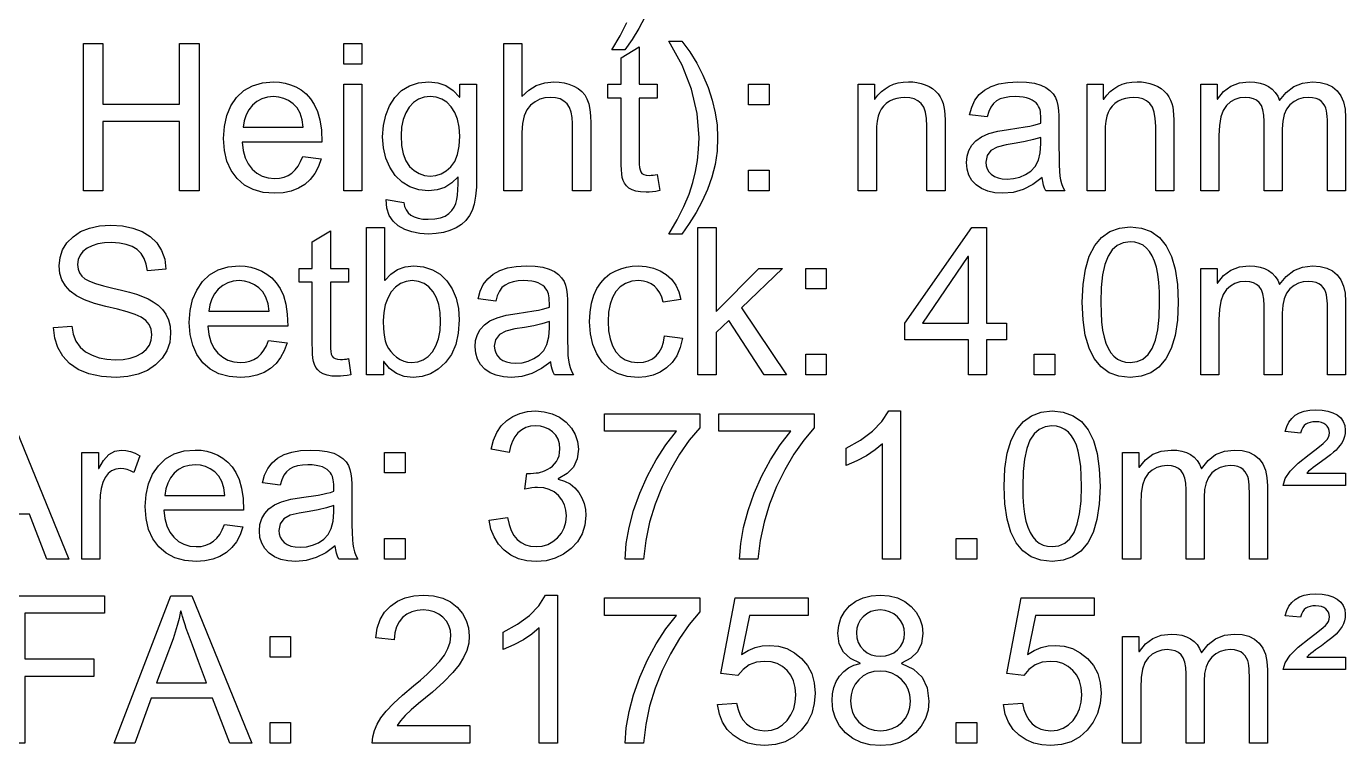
# Model space of a CAD drawing. Header units: metres. Extents: x -43 to 102, y -20 to 47.
# Drawn here: x -17.92 to 0, y -19.53 to -9.77 of the extents above; entities that cross this region are included whole.
import ezdxf

# ---------------------------------------------------------------- set-up
doc = ezdxf.new("R2010")
doc.units = ezdxf.units.M
doc.layers.add('METRICS', color=7, linetype='Continuous')

msp = doc.modelspace()

# ---------------------------------------------------------------- linework, layer by layer
at = {"layer": 'METRICS'}
for points in [[(-9.518, -9.642), (-9.601, -9.796), (-9.692, -9.944), (-9.793, -10.087), (-9.969, -10.087), (-9.857, -9.894), (-9.766, -9.713)], [(-15.576, -12), (-15.842, -12), (-15.842, -11.059), (-16.881, -11.059), (-16.881, -12), (-17.146, -12), (-17.146, -10), (-16.881, -10), (-16.881, -10.821), (-15.842, -10.821), (-15.842, -10), (-15.576, -10), (-15.576, -12)], [(-13.366, -10.278), (-13.611, -10.278), (-13.611, -10), (-13.366, -10), (-13.366, -10.278)], [(-10.254, -12), (-10.501, -12), (-10.501, -11.086), (-10.505, -11.003), (-10.52, -10.931), (-10.544, -10.87), (-10.577, -10.82), (-10.62, -10.781), (-10.672, -10.753), (-10.734, -10.737), (-10.805, -10.731), (-10.878, -10.738), (-10.947, -10.757), (-11.012, -10.79), (-11.073, -10.836), (-11.125, -10.898), (-11.161, -10.981), (-11.184, -11.085), (-11.191, -11.209), (-11.191, -12), (-11.437, -12), (-11.437, -10), (-11.191, -10), (-11.191, -10.718), (-11.098, -10.631), (-10.995, -10.569), (-10.88, -10.532), (-10.754, -10.52), (-10.685, -10.523), (-10.617, -10.534), (-10.551, -10.552), (-10.486, -10.577), (-10.426, -10.61), (-10.377, -10.65), (-10.336, -10.698), (-10.306, -10.753), (-10.283, -10.818), (-10.267, -10.895), (-10.257, -10.983), (-10.254, -11.083), (-10.254, -12)], [(-9.016, -9.966), (-8.909, -10.114), (-8.814, -10.268), (-8.731, -10.43), (-8.66, -10.598), (-8.604, -10.768), (-8.563, -10.939), (-8.539, -11.108), (-8.531, -11.277), (-8.539, -11.463), (-8.565, -11.643), (-8.608, -11.816), (-8.668, -11.982), (-8.742, -12.142), (-8.824, -12.296), (-8.916, -12.444), (-9.016, -12.587), (-9.192, -12.587), (-9.081, -12.394), (-8.99, -12.213), (-8.918, -12.045), (-8.867, -11.889), (-8.831, -11.738), (-8.805, -11.587), (-8.79, -11.434), (-8.784, -11.28), (-8.81, -10.95), (-8.886, -10.621), (-9.014, -10.293), (-9.192, -9.966), (-9.016, -9.966)], [(-9.318, -11.997), (-9.37, -12.007), (-9.418, -12.014), (-9.462, -12.018), (-9.502, -12.019), (-9.577, -12.016), (-9.641, -12.005), (-9.694, -11.987), (-9.737, -11.962), (-9.77, -11.932), (-9.796, -11.898), (-9.815, -11.86), (-9.827, -11.819), (-9.834, -11.771), (-9.839, -11.714), (-9.842, -11.649), (-9.843, -11.576), (-9.843, -10.742), (-10.022, -10.742), (-10.022, -10.553), (-9.843, -10.553), (-9.843, -10.192), (-9.598, -10.044), (-9.598, -10.553), (-9.352, -10.553), (-9.352, -10.742), (-9.598, -10.742), (-9.598, -11.589), (-9.596, -11.64), (-9.592, -11.683), (-9.585, -11.717), (-9.575, -11.744), (-9.559, -11.764), (-9.535, -11.778), (-9.503, -11.787), (-9.461, -11.79), (-9.434, -11.789), (-9.407, -11.787), (-9.38, -11.784), (-9.352, -11.779), (-9.318, -11.997)], [(-13.907, -11.338), (-14.992, -11.338), (-14.978, -11.451), (-14.95, -11.55), (-14.909, -11.635), (-14.855, -11.705), (-14.79, -11.761), (-14.717, -11.8), (-14.637, -11.824), (-14.55, -11.832), (-14.482, -11.828), (-14.421, -11.814), (-14.364, -11.79), (-14.314, -11.758), (-14.269, -11.716), (-14.23, -11.665), (-14.196, -11.604), (-14.168, -11.533), (-13.915, -11.565), (-13.953, -11.671), (-14.002, -11.765), (-14.065, -11.845), (-14.141, -11.913), (-14.227, -11.966), (-14.325, -12.004), (-14.432, -12.027), (-14.55, -12.034), (-14.704, -12.022), (-14.84, -11.984), (-14.959, -11.922), (-15.059, -11.834), (-15.14, -11.725), (-15.197, -11.598), (-15.231, -11.452), (-15.243, -11.288), (-15.232, -11.125), (-15.198, -10.978), (-15.143, -10.847), (-15.065, -10.733), (-14.967, -10.639), (-14.85, -10.573), (-14.716, -10.533), (-14.563, -10.52), (-14.485, -10.524), (-14.408, -10.537), (-14.333, -10.559), (-14.259, -10.589), (-14.188, -10.63), (-14.123, -10.683), (-14.063, -10.749), (-14.01, -10.826), (-13.965, -10.921), (-13.933, -11.038), (-13.914, -11.177), (-13.907, -11.338)], [(-13.366, -12), (-13.611, -12), (-13.611, -10.553), (-13.366, -10.553), (-13.366, -12)], [(-11.805, -11.805), (-11.809, -11.949), (-11.82, -12.074), (-11.839, -12.18), (-11.866, -12.265), (-11.903, -12.337), (-11.952, -12.401), (-12.012, -12.456), (-12.085, -12.502), (-12.167, -12.539), (-12.257, -12.565), (-12.354, -12.581), (-12.46, -12.587), (-12.577, -12.58), (-12.685, -12.559), (-12.782, -12.525), (-12.869, -12.477), (-12.941, -12.414), (-12.992, -12.334), (-13.023, -12.236), (-13.033, -12.12), (-12.794, -12.157), (-12.783, -12.211), (-12.763, -12.257), (-12.735, -12.297), (-12.698, -12.329), (-12.652, -12.354), (-12.598, -12.372), (-12.534, -12.383), (-12.462, -12.386), (-12.373, -12.381), (-12.297, -12.367), (-12.234, -12.342), (-12.183, -12.308), (-12.143, -12.267), (-12.111, -12.222), (-12.089, -12.172), (-12.074, -12.119), (-12.066, -12.057), (-12.06, -11.986), (-12.056, -11.903), (-12.055, -11.81), (-12.14, -11.893), (-12.235, -11.953), (-12.341, -11.988), (-12.457, -12), (-12.591, -11.987), (-12.712, -11.948), (-12.818, -11.883), (-12.911, -11.791), (-12.986, -11.68), (-13.039, -11.555), (-13.071, -11.417), (-13.082, -11.265), (-13.071, -11.112), (-13.04, -10.972), (-12.988, -10.846), (-12.915, -10.733), (-12.824, -10.639), (-12.717, -10.573), (-12.594, -10.533), (-12.454, -10.52), (-12.332, -10.533), (-12.222, -10.571), (-12.123, -10.636), (-12.037, -10.726), (-12.031, -10.726), (-12.031, -10.553), (-11.805, -10.553), (-11.805, -11.805)], [(-7.832, -10.832), (-8.112, -10.832), (-8.112, -10.553), (-7.832, -10.553), (-7.832, -10.832)], [(-5.441, -12), (-5.688, -12), (-5.688, -11.12), (-5.693, -11.018), (-5.708, -10.932), (-5.732, -10.865), (-5.767, -10.814), (-5.811, -10.778), (-5.863, -10.752), (-5.922, -10.736), (-5.989, -10.731), (-6.043, -10.735), (-6.095, -10.745), (-6.146, -10.761), (-6.196, -10.784), (-6.241, -10.814), (-6.279, -10.849), (-6.31, -10.889), (-6.334, -10.935), (-6.352, -10.988), (-6.365, -11.052), (-6.373, -11.125), (-6.375, -11.209), (-6.375, -12), (-6.621, -12), (-6.621, -10.553), (-6.4, -10.553), (-6.4, -10.757), (-6.394, -10.757), (-6.353, -10.702), (-6.307, -10.653), (-6.257, -10.613), (-6.203, -10.579), (-6.143, -10.553), (-6.08, -10.535), (-6.011, -10.523), (-5.939, -10.52), (-5.881, -10.522), (-5.825, -10.53), (-5.768, -10.543), (-5.712, -10.561), (-5.659, -10.584), (-5.612, -10.612), (-5.572, -10.645), (-5.537, -10.683), (-5.508, -10.725), (-5.485, -10.768), (-5.468, -10.812), (-5.457, -10.858), (-5.45, -10.909), (-5.445, -10.967), (-5.442, -11.034), (-5.441, -11.109), (-5.441, -12)], [(-3.814, -12), (-4.072, -12), (-4.089, -11.963), (-4.103, -11.921), (-4.114, -11.874), (-4.123, -11.821), (-4.249, -11.914), (-4.38, -11.981), (-4.515, -12.021), (-4.656, -12.034), (-4.765, -12.027), (-4.861, -12.005), (-4.946, -11.97), (-5.018, -11.92), (-5.076, -11.858), (-5.117, -11.786), (-5.142, -11.706), (-5.15, -11.617), (-5.142, -11.531), (-5.118, -11.452), (-5.078, -11.382), (-5.023, -11.32), (-4.947, -11.266), (-4.848, -11.223), (-4.726, -11.189), (-4.58, -11.165), (-4.351, -11.131), (-4.289, -11.12), (-4.234, -11.108), (-4.184, -11.095), (-4.139, -11.08), (-4.14, -11.029), (-4.141, -10.986), (-4.143, -10.951), (-4.146, -10.924), (-4.151, -10.901), (-4.159, -10.878), (-4.171, -10.854), (-4.186, -10.829), (-4.205, -10.806), (-4.23, -10.785), (-4.259, -10.767), (-4.293, -10.75), (-4.333, -10.737), (-4.38, -10.728), (-4.432, -10.722), (-4.491, -10.72), (-4.566, -10.724), (-4.633, -10.735), (-4.691, -10.753), (-4.741, -10.779), (-4.784, -10.815), (-4.819, -10.863), (-4.847, -10.924), (-4.868, -10.997), (-5.108, -10.966), (-5.08, -10.862), (-5.037, -10.771), (-4.979, -10.694), (-4.905, -10.632), (-4.815, -10.583), (-4.71, -10.548), (-4.59, -10.527), (-4.454, -10.52), (-4.333, -10.525), (-4.228, -10.539), (-4.141, -10.563), (-4.072, -10.597), (-4.016, -10.637), (-3.973, -10.682), (-3.941, -10.731), (-3.922, -10.783), (-3.909, -10.842), (-3.901, -10.908), (-3.895, -10.982), (-3.894, -11.064), (-3.894, -11.394), (-3.893, -11.533), (-3.891, -11.646), (-3.887, -11.735), (-3.882, -11.799), (-3.873, -11.85), (-3.859, -11.901), (-3.84, -11.951), (-3.814, -12)], [(-2.333, -12), (-2.58, -12), (-2.58, -11.12), (-2.585, -11.018), (-2.6, -10.932), (-2.625, -10.865), (-2.66, -10.814), (-2.703, -10.778), (-2.755, -10.752), (-2.814, -10.736), (-2.881, -10.731), (-2.935, -10.735), (-2.988, -10.745), (-3.038, -10.761), (-3.088, -10.784), (-3.133, -10.814), (-3.171, -10.849), (-3.202, -10.889), (-3.226, -10.935), (-3.244, -10.988), (-3.257, -11.052), (-3.265, -11.125), (-3.267, -11.209), (-3.267, -12), (-3.513, -12), (-3.513, -10.553), (-3.292, -10.553), (-3.292, -10.757), (-3.286, -10.757), (-3.245, -10.702), (-3.2, -10.653), (-3.15, -10.613), (-3.095, -10.579), (-3.036, -10.553), (-2.972, -10.535), (-2.904, -10.523), (-2.831, -10.52), (-2.774, -10.522), (-2.717, -10.53), (-2.66, -10.543), (-2.604, -10.561), (-2.551, -10.584), (-2.505, -10.612), (-2.464, -10.645), (-2.429, -10.683), (-2.4, -10.725), (-2.377, -10.768), (-2.36, -10.812), (-2.349, -10.858), (-2.342, -10.909), (-2.337, -10.967), (-2.334, -11.034), (-2.333, -11.109), (-2.333, -12)], [(0, -12), (-0.246, -12), (-0.246, -11.086), (-0.246, -11.037), (-0.249, -10.992), (-0.253, -10.951), (-0.259, -10.913), (-0.269, -10.879), (-0.284, -10.846), (-0.304, -10.815), (-0.329, -10.786), (-0.362, -10.762), (-0.402, -10.745), (-0.45, -10.735), (-0.506, -10.731), (-0.576, -10.738), (-0.641, -10.756), (-0.701, -10.788), (-0.756, -10.832), (-0.802, -10.891), (-0.835, -10.965), (-0.854, -11.054), (-0.861, -11.16), (-0.861, -12), (-1.106, -12), (-1.106, -11.059), (-1.111, -10.972), (-1.123, -10.9), (-1.144, -10.843), (-1.173, -10.801), (-1.209, -10.77), (-1.253, -10.749), (-1.303, -10.736), (-1.36, -10.731), (-1.436, -10.738), (-1.504, -10.759), (-1.566, -10.793), (-1.62, -10.84), (-1.665, -10.907), (-1.696, -10.997), (-1.715, -11.111), (-1.722, -11.248), (-1.722, -12), (-1.967, -12), (-1.967, -10.553), (-1.746, -10.553), (-1.746, -10.754), (-1.741, -10.754), (-1.659, -10.652), (-1.559, -10.578), (-1.442, -10.534), (-1.308, -10.52), (-1.232, -10.524), (-1.163, -10.536), (-1.101, -10.555), (-1.046, -10.583), (-0.998, -10.619), (-0.957, -10.663), (-0.923, -10.714), (-0.896, -10.774), (-0.808, -10.663), (-0.704, -10.583), (-0.585, -10.536), (-0.45, -10.52), (-0.345, -10.527), (-0.253, -10.55), (-0.176, -10.588), (-0.113, -10.641), (-0.063, -10.709), (-0.028, -10.793), (-0.007, -10.892), (0, -11.005), (0, -12)], [(-14.16, -11.136), (-14.174, -11.034), (-14.201, -10.946), (-14.242, -10.874), (-14.297, -10.818), (-14.359, -10.775), (-14.424, -10.745), (-14.493, -10.726), (-14.563, -10.72), (-14.646, -10.728), (-14.721, -10.749), (-14.789, -10.786), (-14.849, -10.836), (-14.899, -10.899), (-14.937, -10.969), (-14.963, -11.049), (-14.978, -11.136), (-14.16, -11.136)], [(-12.434, -11.799), (-12.358, -11.792), (-12.286, -11.768), (-12.218, -11.729), (-12.156, -11.675), (-12.102, -11.602), (-12.064, -11.508), (-12.042, -11.393), (-12.034, -11.256), (-12.041, -11.134), (-12.063, -11.027), (-12.099, -10.936), (-12.15, -10.859), (-12.211, -10.798), (-12.28, -10.755), (-12.355, -10.729), (-12.437, -10.72), (-12.52, -10.729), (-12.595, -10.756), (-12.662, -10.8), (-12.721, -10.862), (-12.769, -10.94), (-12.803, -11.03), (-12.824, -11.134), (-12.831, -11.251), (-12.824, -11.384), (-12.802, -11.498), (-12.766, -11.592), (-12.716, -11.668), (-12.655, -11.725), (-12.587, -11.767), (-12.514, -11.791), (-12.434, -11.799)], [(-4.139, -11.363), (-4.139, -11.274), (-4.241, -11.305), (-4.353, -11.332), (-4.476, -11.355), (-4.61, -11.376), (-4.732, -11.405), (-4.819, -11.453), (-4.871, -11.522), (-4.888, -11.611), (-4.883, -11.659), (-4.869, -11.702), (-4.846, -11.741), (-4.813, -11.776), (-4.771, -11.804), (-4.722, -11.824), (-4.664, -11.836), (-4.598, -11.84), (-4.51, -11.834), (-4.427, -11.813), (-4.35, -11.779), (-4.278, -11.732), (-4.217, -11.668), (-4.174, -11.585), (-4.148, -11.484), (-4.139, -11.363)], [(-7.832, -12), (-8.112, -12), (-8.112, -11.72), (-7.832, -11.72), (-7.832, -12)], [(-16.278, -13.087), (-16.293, -12.997), (-16.321, -12.919), (-16.362, -12.853), (-16.416, -12.799), (-16.483, -12.757), (-16.564, -12.727), (-16.657, -12.709), (-16.764, -12.703), (-16.862, -12.708), (-16.95, -12.722), (-17.028, -12.746), (-17.097, -12.78), (-17.153, -12.822), (-17.193, -12.873), (-17.217, -12.933), (-17.225, -13.002), (-17.219, -13.063), (-17.2, -13.115), (-17.169, -13.159), (-17.126, -13.195), (-17.065, -13.227), (-16.982, -13.258), (-16.876, -13.29), (-16.748, -13.321), (-16.629, -13.349), (-16.522, -13.377), (-16.427, -13.405), (-16.342, -13.433), (-16.267, -13.466), (-16.197, -13.506), (-16.132, -13.555), (-16.074, -13.611), (-16.025, -13.677), (-15.99, -13.753), (-15.969, -13.839), (-15.962, -13.935), (-15.975, -14.059), (-16.013, -14.171), (-16.077, -14.273), (-16.167, -14.364), (-16.278, -14.438), (-16.404, -14.491), (-16.545, -14.523), (-16.703, -14.534), (-16.9, -14.522), (-17.071, -14.487), (-17.216, -14.428), (-17.334, -14.346), (-17.426, -14.245), (-17.494, -14.13), (-17.537, -14.001), (-17.555, -13.857), (-17.304, -13.836), (-17.286, -13.948), (-17.249, -14.043), (-17.193, -14.122), (-17.119, -14.186), (-17.03, -14.234), (-16.933, -14.268), (-16.828, -14.288), (-16.714, -14.295), (-16.608, -14.29), (-16.512, -14.273), (-16.428, -14.244), (-16.354, -14.204), (-16.294, -14.154), (-16.251, -14.096), (-16.225, -14.03), (-16.217, -13.956), (-16.226, -13.879), (-16.253, -13.814), (-16.297, -13.76), (-16.36, -13.717), (-16.444, -13.68), (-16.552, -13.642), (-16.684, -13.606), (-16.841, -13.569), (-16.998, -13.529), (-17.131, -13.481), (-17.241, -13.426), (-17.327, -13.364), (-17.392, -13.292), (-17.439, -13.211), (-17.467, -13.121), (-17.476, -13.02), (-17.464, -12.905), (-17.429, -12.8), (-17.37, -12.706), (-17.288, -12.623), (-17.185, -12.554), (-17.065, -12.505), (-16.929, -12.476), (-16.775, -12.466), (-16.617, -12.476), (-16.475, -12.505), (-16.349, -12.554), (-16.239, -12.622), (-16.15, -12.708), (-16.084, -12.811), (-16.043, -12.93), (-16.025, -13.066), (-16.278, -13.087)], [(-13.512, -14.497), (-13.564, -14.507), (-13.612, -14.514), (-13.656, -14.518), (-13.696, -14.519), (-13.771, -14.516), (-13.835, -14.505), (-13.888, -14.487), (-13.93, -14.462), (-13.964, -14.432), (-13.99, -14.398), (-14.009, -14.36), (-14.02, -14.319), (-14.028, -14.271), (-14.033, -14.214), (-14.036, -14.149), (-14.037, -14.076), (-14.037, -13.242), (-14.216, -13.242), (-14.216, -13.053), (-14.037, -13.053), (-14.037, -12.692), (-13.791, -12.544), (-13.791, -13.053), (-13.546, -13.053), (-13.546, -13.242), (-13.791, -13.242), (-13.791, -14.089), (-13.79, -14.14), (-13.786, -14.183), (-13.779, -14.217), (-13.769, -14.244), (-13.753, -14.264), (-13.729, -14.278), (-13.696, -14.287), (-13.655, -14.29), (-13.628, -14.289), (-13.601, -14.287), (-13.573, -14.284), (-13.546, -14.279), (-13.512, -14.497)], [(-13.048, -13.215), (-12.972, -13.13), (-12.882, -13.069), (-12.777, -13.032), (-12.658, -13.02), (-12.525, -13.032), (-12.406, -13.071), (-12.301, -13.134), (-12.21, -13.223), (-12.137, -13.332), (-12.084, -13.457), (-12.053, -13.598), (-12.042, -13.754), (-12.054, -13.932), (-12.089, -14.087), (-12.148, -14.221), (-12.23, -14.333), (-12.328, -14.421), (-12.433, -14.484), (-12.547, -14.522), (-12.668, -14.534), (-12.789, -14.521), (-12.895, -14.48), (-12.987, -14.413), (-13.065, -14.319), (-13.071, -14.319), (-13.071, -14.5), (-13.3, -14.5), (-13.3, -12.5), (-13.055, -12.5), (-13.055, -13.215), (-13.048, -13.215)], [(-7.596, -14.5), (-7.898, -14.5), (-8.379, -13.759), (-8.553, -13.924), (-8.553, -14.5), (-8.798, -14.5), (-8.798, -12.5), (-8.553, -12.5), (-8.553, -13.639), (-7.971, -13.053), (-7.652, -13.053), (-8.206, -13.589), (-7.596, -14.5)], [(-4.608, -14.023), (-4.879, -14.023), (-4.879, -14.5), (-5.124, -14.5), (-5.124, -14.023), (-5.99, -14.023), (-5.99, -13.796), (-5.08, -12.5), (-4.879, -12.5), (-4.879, -13.796), (-4.608, -13.796), (-4.608, -14.023)], [(-2.926, -12.49), (-2.773, -12.506), (-2.641, -12.554), (-2.529, -12.634), (-2.437, -12.746), (-2.366, -12.89), (-2.315, -13.066), (-2.284, -13.274), (-2.274, -13.514), (-2.285, -13.756), (-2.316, -13.964), (-2.369, -14.14), (-2.443, -14.282), (-2.536, -14.393), (-2.648, -14.471), (-2.778, -14.518), (-2.926, -14.534), (-3.079, -14.518), (-3.211, -14.47), (-3.323, -14.391), (-3.414, -14.279), (-3.486, -14.135), (-3.536, -13.96), (-3.567, -13.753), (-3.577, -13.514), (-3.567, -13.272), (-3.535, -13.063), (-3.482, -12.887), (-3.409, -12.744), (-3.315, -12.633), (-3.204, -12.554), (-3.074, -12.506), (-2.926, -12.49)], [(-2.926, -14.332), (-2.833, -14.32), (-2.753, -14.284), (-2.684, -14.224), (-2.628, -14.141), (-2.583, -14.029), (-2.552, -13.888), (-2.533, -13.716), (-2.527, -13.514), (-2.529, -13.37), (-2.538, -13.243), (-2.552, -13.132), (-2.571, -13.037), (-2.596, -12.955), (-2.627, -12.885), (-2.663, -12.826), (-2.705, -12.778), (-2.752, -12.74), (-2.805, -12.714), (-2.864, -12.698), (-2.929, -12.692), (-3.022, -12.705), (-3.102, -12.741), (-3.171, -12.802), (-3.226, -12.887), (-3.27, -13), (-3.301, -13.142), (-3.32, -13.313), (-3.326, -13.514), (-3.323, -13.655), (-3.315, -13.781), (-3.301, -13.892), (-3.281, -13.987), (-3.256, -14.069), (-3.225, -14.139), (-3.189, -14.199), (-3.147, -14.247), (-3.1, -14.284), (-3.048, -14.311), (-2.99, -14.327), (-2.926, -14.332)], [(-5.124, -13.796), (-5.124, -12.893), (-5.13, -12.893), (-5.75, -13.796), (-5.124, -13.796)], [(-14.372, -13.838), (-15.457, -13.838), (-15.443, -13.951), (-15.415, -14.05), (-15.374, -14.135), (-15.32, -14.205), (-15.255, -14.261), (-15.183, -14.3), (-15.103, -14.324), (-15.015, -14.332), (-14.948, -14.328), (-14.886, -14.314), (-14.83, -14.29), (-14.779, -14.258), (-14.734, -14.216), (-14.695, -14.165), (-14.661, -14.104), (-14.633, -14.033), (-14.381, -14.065), (-14.418, -14.171), (-14.468, -14.265), (-14.53, -14.345), (-14.606, -14.413), (-14.693, -14.466), (-14.79, -14.504), (-14.897, -14.527), (-15.015, -14.534), (-15.169, -14.522), (-15.305, -14.484), (-15.424, -14.422), (-15.525, -14.334), (-15.605, -14.225), (-15.662, -14.098), (-15.697, -13.952), (-15.708, -13.788), (-15.697, -13.625), (-15.664, -13.478), (-15.608, -13.347), (-15.53, -13.233), (-15.432, -13.139), (-15.316, -13.073), (-15.181, -13.033), (-15.029, -13.02), (-14.95, -13.024), (-14.873, -13.037), (-14.798, -13.059), (-14.724, -13.089), (-14.653, -13.13), (-14.588, -13.183), (-14.529, -13.249), (-14.475, -13.326), (-14.43, -13.421), (-14.398, -13.538), (-14.379, -13.677), (-14.372, -13.838)], [(-10.491, -14.5), (-10.749, -14.5), (-10.765, -14.463), (-10.779, -14.421), (-10.791, -14.374), (-10.799, -14.321), (-10.925, -14.414), (-11.056, -14.481), (-11.192, -14.521), (-11.333, -14.534), (-11.441, -14.527), (-11.538, -14.505), (-11.622, -14.47), (-11.694, -14.42), (-11.752, -14.358), (-11.794, -14.286), (-11.818, -14.206), (-11.827, -14.117), (-11.819, -14.031), (-11.795, -13.952), (-11.755, -13.882), (-11.699, -13.82), (-11.624, -13.766), (-11.525, -13.723), (-11.402, -13.689), (-11.256, -13.665), (-11.027, -13.631), (-10.966, -13.62), (-10.91, -13.608), (-10.86, -13.595), (-10.816, -13.58), (-10.816, -13.529), (-10.818, -13.486), (-10.82, -13.451), (-10.823, -13.424), (-10.828, -13.401), (-10.836, -13.378), (-10.848, -13.354), (-10.863, -13.329), (-10.882, -13.306), (-10.906, -13.285), (-10.936, -13.267), (-10.97, -13.25), (-11.01, -13.237), (-11.056, -13.228), (-11.109, -13.222), (-11.168, -13.22), (-11.243, -13.224), (-11.31, -13.235), (-11.368, -13.253), (-11.418, -13.279), (-11.461, -13.315), (-11.496, -13.363), (-11.524, -13.424), (-11.544, -13.497), (-11.784, -13.466), (-11.757, -13.362), (-11.714, -13.271), (-11.655, -13.194), (-11.581, -13.132), (-11.492, -13.083), (-11.387, -13.048), (-11.267, -13.027), (-11.131, -13.02), (-11.009, -13.025), (-10.905, -13.039), (-10.818, -13.063), (-10.748, -13.097), (-10.693, -13.137), (-10.65, -13.182), (-10.618, -13.231), (-10.598, -13.283), (-10.586, -13.342), (-10.577, -13.408), (-10.572, -13.482), (-10.57, -13.564), (-10.57, -13.894), (-10.57, -14.033), (-10.567, -14.146), (-10.564, -14.235), (-10.559, -14.299), (-10.55, -14.35), (-10.536, -14.401), (-10.516, -14.451), (-10.491, -14.5)], [(-9.007, -13.999), (-9.038, -14.129), (-9.085, -14.239), (-9.148, -14.331), (-9.225, -14.405), (-9.313, -14.462), (-9.407, -14.502), (-9.506, -14.526), (-9.611, -14.534), (-9.76, -14.521), (-9.891, -14.482), (-10.003, -14.418), (-10.098, -14.327), (-10.173, -14.216), (-10.227, -14.087), (-10.259, -13.942), (-10.27, -13.78), (-10.264, -13.646), (-10.245, -13.525), (-10.214, -13.419), (-10.171, -13.327), (-10.119, -13.249), (-10.06, -13.183), (-9.995, -13.129), (-9.924, -13.089), (-9.848, -13.059), (-9.771, -13.037), (-9.692, -13.024), (-9.611, -13.02), (-9.503, -13.027), (-9.404, -13.049), (-9.312, -13.085), (-9.229, -13.136), (-9.157, -13.201), (-9.1, -13.279), (-9.059, -13.371), (-9.033, -13.477), (-9.27, -13.514), (-9.291, -13.445), (-9.318, -13.386), (-9.351, -13.335), (-9.389, -13.294), (-9.434, -13.262), (-9.483, -13.239), (-9.539, -13.225), (-9.6, -13.22), (-9.697, -13.229), (-9.781, -13.257), (-9.853, -13.302), (-9.913, -13.366), (-9.959, -13.447), (-9.992, -13.541), (-10.012, -13.65), (-10.019, -13.774), (-10.013, -13.9), (-9.993, -14.011), (-9.96, -14.107), (-9.915, -14.187), (-9.857, -14.25), (-9.787, -14.296), (-9.706, -14.323), (-9.614, -14.332), (-9.539, -14.327), (-9.473, -14.31), (-9.415, -14.281), (-9.365, -14.241), (-9.324, -14.19), (-9.291, -14.128), (-9.267, -14.054), (-9.251, -13.969), (-9.007, -13.999)], [(-7.055, -13.332), (-7.334, -13.332), (-7.334, -13.053), (-7.055, -13.053), (-7.055, -13.332)], [(0, -14.5), (-0.246, -14.5), (-0.246, -13.586), (-0.246, -13.537), (-0.249, -13.492), (-0.253, -13.451), (-0.259, -13.413), (-0.269, -13.379), (-0.284, -13.346), (-0.304, -13.315), (-0.329, -13.286), (-0.362, -13.262), (-0.402, -13.245), (-0.45, -13.235), (-0.506, -13.231), (-0.576, -13.238), (-0.641, -13.256), (-0.701, -13.288), (-0.756, -13.332), (-0.802, -13.391), (-0.835, -13.465), (-0.854, -13.554), (-0.861, -13.66), (-0.861, -14.5), (-1.106, -14.5), (-1.106, -13.559), (-1.111, -13.472), (-1.123, -13.4), (-1.144, -13.343), (-1.173, -13.301), (-1.209, -13.27), (-1.253, -13.249), (-1.303, -13.236), (-1.36, -13.231), (-1.436, -13.238), (-1.504, -13.259), (-1.566, -13.293), (-1.62, -13.34), (-1.665, -13.407), (-1.696, -13.497), (-1.715, -13.611), (-1.722, -13.748), (-1.722, -14.5), (-1.967, -14.5), (-1.967, -13.053), (-1.746, -13.053), (-1.746, -13.254), (-1.741, -13.254), (-1.659, -13.152), (-1.559, -13.078), (-1.442, -13.034), (-1.308, -13.02), (-1.232, -13.024), (-1.163, -13.036), (-1.101, -13.055), (-1.046, -13.083), (-0.998, -13.119), (-0.957, -13.163), (-0.923, -13.214), (-0.896, -13.274), (-0.808, -13.163), (-0.704, -13.083), (-0.585, -13.036), (-0.45, -13.02), (-0.345, -13.027), (-0.253, -13.05), (-0.176, -13.088), (-0.113, -13.141), (-0.063, -13.209), (-0.028, -13.293), (-0.007, -13.392), (0, -13.505), (0, -14.5)], [(-14.625, -13.636), (-14.639, -13.534), (-14.667, -13.446), (-14.708, -13.374), (-14.762, -13.318), (-14.824, -13.275), (-14.89, -13.245), (-14.958, -13.226), (-15.029, -13.22), (-15.111, -13.228), (-15.187, -13.249), (-15.254, -13.286), (-15.314, -13.336), (-15.364, -13.399), (-15.402, -13.469), (-15.429, -13.549), (-15.443, -13.636), (-14.625, -13.636)], [(-12.688, -14.332), (-12.606, -14.323), (-12.532, -14.296), (-12.465, -14.25), (-12.406, -14.186), (-12.357, -14.105), (-12.322, -14.009), (-12.302, -13.899), (-12.295, -13.774), (-12.301, -13.653), (-12.32, -13.546), (-12.352, -13.451), (-12.397, -13.37), (-12.453, -13.304), (-12.519, -13.258), (-12.594, -13.23), (-12.679, -13.22), (-12.764, -13.23), (-12.84, -13.259), (-12.907, -13.307), (-12.965, -13.374), (-13.013, -13.457), (-13.047, -13.549), (-13.067, -13.652), (-13.074, -13.765), (-13.071, -13.872), (-13.062, -13.962), (-13.048, -14.036), (-13.029, -14.093), (-13.003, -14.14), (-12.972, -14.184), (-12.935, -14.224), (-12.893, -14.261), (-12.846, -14.292), (-12.796, -14.314), (-12.743, -14.328), (-12.688, -14.332)], [(-10.816, -13.863), (-10.816, -13.774), (-10.917, -13.805), (-11.03, -13.832), (-11.153, -13.855), (-11.286, -13.876), (-11.408, -13.905), (-11.495, -13.953), (-11.547, -14.022), (-11.565, -14.111), (-11.56, -14.159), (-11.546, -14.202), (-11.523, -14.241), (-11.49, -14.276), (-11.448, -14.304), (-11.398, -14.324), (-11.34, -14.336), (-11.274, -14.34), (-11.186, -14.334), (-11.104, -14.313), (-11.026, -14.279), (-10.954, -14.232), (-10.894, -14.168), (-10.85, -14.085), (-10.824, -13.984), (-10.816, -13.863)], [(-7.055, -14.5), (-7.334, -14.5), (-7.334, -14.22), (-7.055, -14.22), (-7.055, -14.5)], [(-3.951, -14.5), (-4.231, -14.5), (-4.231, -14.22), (-3.951, -14.22), (-3.951, -14.5)], [(-17.344, -17), (-17.643, -17), (-17.877, -16.392), (-18.712, -16.392), (-18.933, -17), (-19.213, -17), (-18.445, -15), (-18.16, -15), (-17.344, -17)], [(-10.697, -15.918), (-10.61, -15.943), (-10.534, -15.981), (-10.47, -16.032), (-10.417, -16.098), (-10.375, -16.171), (-10.346, -16.248), (-10.328, -16.328), (-10.322, -16.411), (-10.334, -16.541), (-10.372, -16.659), (-10.434, -16.765), (-10.52, -16.859), (-10.625, -16.935), (-10.739, -16.99), (-10.862, -17.023), (-10.996, -17.034), (-11.122, -17.024), (-11.237, -16.996), (-11.341, -16.947), (-11.432, -16.88), (-11.509, -16.797), (-11.569, -16.701), (-11.61, -16.593), (-11.633, -16.472), (-11.387, -16.438), (-11.365, -16.531), (-11.335, -16.611), (-11.298, -16.679), (-11.253, -16.734), (-11.2, -16.777), (-11.14, -16.808), (-11.072, -16.826), (-10.996, -16.832), (-10.913, -16.825), (-10.837, -16.802), (-10.768, -16.764), (-10.705, -16.711), (-10.652, -16.648), (-10.615, -16.577), (-10.593, -16.5), (-10.585, -16.416), (-10.592, -16.336), (-10.612, -16.263), (-10.646, -16.197), (-10.694, -16.138), (-10.752, -16.089), (-10.819, -16.055), (-10.894, -16.034), (-10.977, -16.027), (-11.014, -16.029), (-11.056, -16.034), (-11.101, -16.042), (-11.15, -16.053), (-11.121, -15.838), (-11.075, -15.837), (-11.033, -15.835), (-10.997, -15.832), (-10.966, -15.828), (-10.936, -15.822), (-10.905, -15.812), (-10.872, -15.798), (-10.838, -15.782), (-10.804, -15.761), (-10.773, -15.737), (-10.745, -15.708), (-10.72, -15.676), (-10.7, -15.639), (-10.686, -15.599), (-10.677, -15.554), (-10.674, -15.505), (-10.68, -15.435), (-10.699, -15.373), (-10.73, -15.319), (-10.773, -15.274), (-10.824, -15.238), (-10.879, -15.213), (-10.938, -15.197), (-11.001, -15.192), (-11.072, -15.198), (-11.136, -15.216), (-11.193, -15.245), (-11.244, -15.286), (-11.286, -15.339), (-11.32, -15.401), (-11.345, -15.473), (-11.362, -15.555), (-11.607, -15.51), (-11.576, -15.388), (-11.531, -15.282), (-11.471, -15.193), (-11.396, -15.12), (-11.311, -15.063), (-11.217, -15.023), (-11.116, -14.999), (-11.007, -14.99), (-10.887, -15), (-10.778, -15.028), (-10.679, -15.075), (-10.59, -15.141), (-10.517, -15.221), (-10.465, -15.309), (-10.433, -15.405), (-10.423, -15.51), (-10.44, -15.64), (-10.491, -15.751), (-10.577, -15.841), (-10.697, -15.913), (-10.697, -15.918)], [(-8.774, -15.217), (-8.916, -15.388), (-9.048, -15.578), (-9.171, -15.788), (-9.284, -16.016), (-9.38, -16.256), (-9.455, -16.5), (-9.507, -16.748), (-9.538, -17), (-9.789, -17), (-9.772, -16.791), (-9.733, -16.572), (-9.672, -16.343), (-9.587, -16.104), (-9.484, -15.869), (-9.367, -15.651), (-9.236, -15.449), (-9.09, -15.265), (-10.068, -15.265), (-10.068, -15.027), (-8.774, -15.027), (-8.774, -15.217)], [(-7.22, -15.217), (-7.362, -15.388), (-7.495, -15.578), (-7.617, -15.788), (-7.73, -16.016), (-7.827, -16.256), (-7.901, -16.5), (-7.953, -16.748), (-7.984, -17), (-8.235, -17), (-8.218, -16.791), (-8.18, -16.572), (-8.118, -16.343), (-8.033, -16.104), (-7.93, -15.869), (-7.813, -15.651), (-7.682, -15.449), (-7.536, -15.265), (-8.514, -15.265), (-8.514, -15.027), (-7.22, -15.027), (-7.22, -15.217)], [(-6.046, -17), (-6.292, -17), (-6.292, -15.435), (-6.392, -15.519), (-6.507, -15.597), (-6.638, -15.667), (-6.784, -15.731), (-6.784, -15.494), (-6.589, -15.386), (-6.428, -15.266), (-6.3, -15.134), (-6.206, -14.99), (-6.046, -14.99), (-6.046, -17)], [(-3.988, -14.99), (-3.835, -15.006), (-3.702, -15.054), (-3.59, -15.134), (-3.499, -15.246), (-3.427, -15.39), (-3.376, -15.566), (-3.346, -15.774), (-3.336, -16.014), (-3.346, -16.256), (-3.378, -16.464), (-3.43, -16.64), (-3.504, -16.782), (-3.598, -16.893), (-3.709, -16.971), (-3.839, -17.018), (-3.988, -17.034), (-4.14, -17.018), (-4.272, -16.97), (-4.384, -16.891), (-4.476, -16.779), (-4.547, -16.635), (-4.598, -16.46), (-4.628, -16.253), (-4.638, -16.014), (-4.628, -15.772), (-4.596, -15.563), (-4.544, -15.387), (-4.47, -15.244), (-4.377, -15.133), (-4.265, -15.054), (-4.136, -15.006), (-3.988, -14.99)], [(0, -16), (-0.849, -16), (-0.821, -15.908), (-0.753, -15.807), (-0.645, -15.698), (-0.497, -15.581), (-0.418, -15.522), (-0.354, -15.472), (-0.305, -15.432), (-0.272, -15.402), (-0.25, -15.375), (-0.234, -15.347), (-0.224, -15.318), (-0.221, -15.286), (-0.224, -15.253), (-0.233, -15.223), (-0.249, -15.198), (-0.27, -15.176), (-0.297, -15.159), (-0.329, -15.146), (-0.366, -15.139), (-0.408, -15.136), (-0.447, -15.138), (-0.482, -15.144), (-0.513, -15.154), (-0.54, -15.168), (-0.562, -15.187), (-0.582, -15.214), (-0.6, -15.249), (-0.614, -15.291), (-0.821, -15.27), (-0.8, -15.201), (-0.771, -15.141), (-0.732, -15.09), (-0.684, -15.048), (-0.628, -15.016), (-0.562, -14.993), (-0.488, -14.979), (-0.405, -14.974), (-0.32, -14.978), (-0.243, -14.992), (-0.175, -15.014), (-0.115, -15.044), (-0.067, -15.084), (-0.033, -15.131), (-0.012, -15.187), (-0.005, -15.251), (-0.008, -15.296), (-0.016, -15.338), (-0.03, -15.379), (-0.049, -15.417), (-0.073, -15.453), (-0.099, -15.488), (-0.13, -15.52), (-0.163, -15.551), (-0.205, -15.585), (-0.259, -15.627), (-0.327, -15.677), (-0.408, -15.734), (-0.442, -15.759), (-0.473, -15.784), (-0.502, -15.809), (-0.528, -15.835), (0, -15.835), (0, -16)], [(-3.988, -16.832), (-3.895, -16.82), (-3.814, -16.784), (-3.745, -16.724), (-3.689, -16.641), (-3.645, -16.529), (-3.613, -16.388), (-3.594, -16.216), (-3.588, -16.014), (-3.591, -15.87), (-3.599, -15.743), (-3.613, -15.632), (-3.632, -15.537), (-3.657, -15.455), (-3.688, -15.385), (-3.724, -15.326), (-3.766, -15.278), (-3.814, -15.24), (-3.867, -15.214), (-3.926, -15.198), (-3.99, -15.192), (-4.083, -15.205), (-4.164, -15.241), (-4.232, -15.302), (-4.288, -15.387), (-4.331, -15.5), (-4.363, -15.642), (-4.381, -15.813), (-4.387, -16.014), (-4.385, -16.155), (-4.376, -16.281), (-4.362, -16.392), (-4.342, -16.487), (-4.317, -16.569), (-4.286, -16.639), (-4.25, -16.699), (-4.209, -16.747), (-4.162, -16.784), (-4.109, -16.811), (-4.051, -16.827), (-3.988, -16.832)], [(-16.379, -15.598), (-16.464, -15.824), (-16.509, -15.801), (-16.554, -15.784), (-16.599, -15.774), (-16.643, -15.771), (-16.707, -15.779), (-16.764, -15.802), (-16.812, -15.84), (-16.851, -15.894), (-16.882, -15.962), (-16.905, -16.042), (-16.918, -16.135), (-16.922, -16.24), (-16.922, -17), (-17.168, -17), (-17.168, -15.553), (-16.944, -15.553), (-16.944, -15.771), (-16.939, -15.771), (-16.875, -15.661), (-16.803, -15.583), (-16.722, -15.535), (-16.632, -15.52), (-16.569, -15.525), (-16.506, -15.539), (-16.443, -15.564), (-16.379, -15.598)], [(-14.971, -16.338), (-16.056, -16.338), (-16.042, -16.451), (-16.014, -16.55), (-15.973, -16.635), (-15.919, -16.705), (-15.854, -16.761), (-15.782, -16.8), (-15.702, -16.824), (-15.614, -16.832), (-15.546, -16.828), (-15.485, -16.814), (-15.428, -16.79), (-15.378, -16.758), (-15.333, -16.716), (-15.294, -16.665), (-15.26, -16.604), (-15.232, -16.533), (-14.98, -16.565), (-15.017, -16.671), (-15.067, -16.765), (-15.129, -16.845), (-15.205, -16.913), (-15.292, -16.966), (-15.389, -17.004), (-15.496, -17.027), (-15.614, -17.034), (-15.768, -17.022), (-15.904, -16.984), (-16.023, -16.922), (-16.123, -16.834), (-16.204, -16.725), (-16.261, -16.598), (-16.295, -16.452), (-16.307, -16.288), (-16.296, -16.125), (-16.262, -15.978), (-16.207, -15.847), (-16.129, -15.733), (-16.031, -15.639), (-15.915, -15.573), (-15.78, -15.533), (-15.628, -15.52), (-15.549, -15.524), (-15.472, -15.537), (-15.397, -15.559), (-15.323, -15.589), (-15.252, -15.63), (-15.187, -15.683), (-15.128, -15.749), (-15.074, -15.826), (-15.029, -15.921), (-14.997, -16.038), (-14.978, -16.177), (-14.971, -16.338)], [(-13.42, -17), (-13.678, -17), (-13.694, -16.963), (-13.708, -16.921), (-13.72, -16.874), (-13.729, -16.821), (-13.854, -16.914), (-13.985, -16.981), (-14.121, -17.021), (-14.262, -17.034), (-14.37, -17.027), (-14.467, -17.005), (-14.551, -16.97), (-14.623, -16.92), (-14.681, -16.858), (-14.723, -16.786), (-14.748, -16.706), (-14.756, -16.617), (-14.748, -16.531), (-14.724, -16.452), (-14.684, -16.382), (-14.628, -16.32), (-14.553, -16.266), (-14.454, -16.223), (-14.331, -16.189), (-14.186, -16.165), (-13.956, -16.131), (-13.895, -16.12), (-13.839, -16.108), (-13.789, -16.095), (-13.745, -16.08), (-13.745, -16.029), (-13.747, -15.986), (-13.749, -15.951), (-13.752, -15.924), (-13.757, -15.901), (-13.765, -15.878), (-13.777, -15.854), (-13.792, -15.829), (-13.811, -15.806), (-13.835, -15.785), (-13.865, -15.767), (-13.899, -15.75), (-13.939, -15.737), (-13.985, -15.728), (-14.038, -15.722), (-14.097, -15.72), (-14.172, -15.724), (-14.239, -15.735), (-14.297, -15.753), (-14.347, -15.779), (-14.39, -15.815), (-14.425, -15.863), (-14.453, -15.924), (-14.473, -15.997), (-14.714, -15.966), (-14.686, -15.862), (-14.643, -15.771), (-14.584, -15.694), (-14.51, -15.632), (-14.421, -15.583), (-14.316, -15.548), (-14.196, -15.527), (-14.06, -15.52), (-13.938, -15.525), (-13.834, -15.539), (-13.747, -15.563), (-13.677, -15.597), (-13.622, -15.637), (-13.579, -15.682), (-13.547, -15.731), (-13.527, -15.783), (-13.515, -15.842), (-13.506, -15.908), (-13.501, -15.982), (-13.499, -16.064), (-13.499, -16.394), (-13.499, -16.533), (-13.496, -16.646), (-13.493, -16.735), (-13.488, -16.799), (-13.479, -16.85), (-13.465, -16.901), (-13.445, -16.951), (-13.42, -17)], [(-12.778, -15.832), (-13.057, -15.832), (-13.057, -15.553), (-12.778, -15.553), (-12.778, -15.832)], [(-1.061, -17), (-1.307, -17), (-1.307, -16.086), (-1.308, -16.037), (-1.31, -15.992), (-1.315, -15.951), (-1.321, -15.913), (-1.33, -15.879), (-1.345, -15.846), (-1.365, -15.815), (-1.391, -15.786), (-1.423, -15.762), (-1.463, -15.745), (-1.511, -15.735), (-1.568, -15.731), (-1.637, -15.738), (-1.702, -15.756), (-1.762, -15.788), (-1.817, -15.832), (-1.863, -15.891), (-1.896, -15.965), (-1.916, -16.054), (-1.922, -16.16), (-1.922, -17), (-2.168, -17), (-2.168, -16.059), (-2.172, -15.972), (-2.184, -15.9), (-2.205, -15.843), (-2.234, -15.801), (-2.271, -15.77), (-2.314, -15.749), (-2.364, -15.736), (-2.422, -15.731), (-2.497, -15.738), (-2.566, -15.759), (-2.627, -15.793), (-2.681, -15.84), (-2.726, -15.907), (-2.758, -15.997), (-2.777, -16.111), (-2.783, -16.248), (-2.783, -17), (-3.029, -17), (-3.029, -15.553), (-2.808, -15.553), (-2.808, -15.754), (-2.802, -15.754), (-2.72, -15.652), (-2.62, -15.578), (-2.504, -15.534), (-2.37, -15.52), (-2.293, -15.524), (-2.224, -15.536), (-2.162, -15.555), (-2.107, -15.583), (-2.059, -15.619), (-2.018, -15.663), (-1.984, -15.714), (-1.958, -15.774), (-1.869, -15.663), (-1.766, -15.583), (-1.646, -15.536), (-1.512, -15.52), (-1.406, -15.527), (-1.315, -15.55), (-1.237, -15.588), (-1.174, -15.641), (-1.125, -15.709), (-1.09, -15.793), (-1.068, -15.892), (-1.061, -16.005), (-1.061, -17)], [(-15.224, -16.136), (-15.238, -16.034), (-15.266, -15.946), (-15.306, -15.874), (-15.361, -15.818), (-15.423, -15.775), (-15.489, -15.745), (-15.557, -15.726), (-15.628, -15.72), (-15.71, -15.728), (-15.785, -15.749), (-15.853, -15.786), (-15.913, -15.836), (-15.963, -15.899), (-16.001, -15.969), (-16.028, -16.049), (-16.042, -16.136), (-15.224, -16.136)], [(-13.745, -16.363), (-13.745, -16.274), (-13.846, -16.305), (-13.959, -16.332), (-14.082, -16.355), (-14.216, -16.376), (-14.337, -16.405), (-14.424, -16.453), (-14.476, -16.522), (-14.494, -16.611), (-14.489, -16.659), (-14.475, -16.702), (-14.452, -16.741), (-14.419, -16.776), (-14.377, -16.804), (-14.327, -16.824), (-14.269, -16.836), (-14.203, -16.84), (-14.115, -16.834), (-14.033, -16.813), (-13.955, -16.779), (-13.883, -16.732), (-13.823, -16.668), (-13.78, -16.585), (-13.754, -16.484), (-13.745, -16.363)], [(-12.778, -17), (-13.057, -17), (-13.057, -16.72), (-12.778, -16.72), (-12.778, -17)], [(-5.012, -17), (-5.292, -17), (-5.292, -16.72), (-5.012, -16.72), (-5.012, -17)], [(-16.859, -17.737), (-17.944, -17.737), (-17.944, -18.357), (-17.004, -18.357), (-17.004, -18.594), (-17.944, -18.594), (-17.944, -19.5), (-18.209, -19.5), (-18.209, -17.5), (-16.859, -17.5), (-16.859, -17.737)], [(-14.859, -19.5), (-15.158, -19.5), (-15.393, -18.892), (-16.228, -18.892), (-16.449, -19.5), (-16.729, -19.5), (-15.96, -17.5), (-15.675, -17.5), (-14.859, -19.5)], [(-11.899, -19.5), (-13.224, -19.5), (-13.216, -19.415), (-13.194, -19.33), (-13.157, -19.244), (-13.106, -19.158), (-13.034, -19.065), (-12.936, -18.962), (-12.813, -18.849), (-12.664, -18.724), (-12.568, -18.644), (-12.477, -18.562), (-12.391, -18.478), (-12.311, -18.392), (-12.243, -18.304), (-12.194, -18.217), (-12.165, -18.129), (-12.156, -18.042), (-12.162, -17.969), (-12.182, -17.903), (-12.216, -17.844), (-12.263, -17.791), (-12.32, -17.748), (-12.384, -17.717), (-12.455, -17.699), (-12.533, -17.692), (-12.613, -17.699), (-12.685, -17.718), (-12.751, -17.75), (-12.81, -17.794), (-12.859, -17.851), (-12.895, -17.921), (-12.916, -18.003), (-12.924, -18.098), (-13.176, -18.069), (-13.155, -17.937), (-13.114, -17.821), (-13.055, -17.722), (-12.976, -17.639), (-12.882, -17.574), (-12.776, -17.528), (-12.658, -17.5), (-12.528, -17.49), (-12.389, -17.501), (-12.266, -17.531), (-12.159, -17.582), (-12.069, -17.653), (-11.997, -17.739), (-11.946, -17.833), (-11.915, -17.936), (-11.905, -18.047), (-11.913, -18.144), (-11.939, -18.241), (-11.982, -18.338), (-12.043, -18.437), (-12.129, -18.543), (-12.25, -18.667), (-12.405, -18.807), (-12.595, -18.964), (-12.694, -19.047), (-12.775, -19.125), (-12.838, -19.197), (-12.883, -19.263), (-11.899, -19.263), (-11.899, -19.5)], [(-10.708, -19.5), (-10.954, -19.5), (-10.954, -17.935), (-11.053, -18.019), (-11.169, -18.097), (-11.3, -18.167), (-11.446, -18.231), (-11.446, -17.994), (-11.251, -17.886), (-11.089, -17.766), (-10.962, -17.634), (-10.868, -17.49), (-10.708, -17.49), (-10.708, -19.5)], [(-8.774, -17.717), (-8.916, -17.888), (-9.048, -18.078), (-9.171, -18.288), (-9.284, -18.516), (-9.38, -18.756), (-9.455, -19), (-9.507, -19.248), (-9.538, -19.5), (-9.789, -19.5), (-9.772, -19.291), (-9.733, -19.072), (-9.672, -18.843), (-9.587, -18.604), (-9.484, -18.369), (-9.367, -18.151), (-9.236, -17.949), (-9.09, -17.765), (-10.068, -17.765), (-10.068, -17.527), (-8.774, -17.527), (-8.774, -17.717)], [(-8.206, -18.298), (-8.114, -18.243), (-8.02, -18.204), (-7.924, -18.18), (-7.827, -18.173), (-7.706, -18.184), (-7.593, -18.217), (-7.488, -18.272), (-7.392, -18.349), (-7.31, -18.445), (-7.252, -18.555), (-7.218, -18.681), (-7.206, -18.821), (-7.218, -18.964), (-7.253, -19.096), (-7.312, -19.216), (-7.394, -19.326), (-7.496, -19.417), (-7.612, -19.482), (-7.743, -19.521), (-7.888, -19.534), (-8.009, -19.525), (-8.121, -19.499), (-8.225, -19.455), (-8.321, -19.393), (-8.402, -19.314), (-8.465, -19.218), (-8.507, -19.105), (-8.531, -18.975), (-8.274, -18.956), (-8.254, -19.044), (-8.225, -19.121), (-8.187, -19.186), (-8.141, -19.239), (-8.086, -19.28), (-8.026, -19.309), (-7.96, -19.326), (-7.888, -19.332), (-7.799, -19.323), (-7.719, -19.297), (-7.648, -19.253), (-7.585, -19.191), (-7.535, -19.116), (-7.498, -19.034), (-7.477, -18.943), (-7.469, -18.844), (-7.477, -18.744), (-7.499, -18.656), (-7.536, -18.579), (-7.588, -18.512), (-7.652, -18.459), (-7.724, -18.421), (-7.804, -18.398), (-7.894, -18.391), (-8.005, -18.403), (-8.102, -18.439), (-8.186, -18.499), (-8.256, -18.583), (-8.488, -18.556), (-8.293, -17.527), (-7.302, -17.527), (-7.302, -17.765), (-8.098, -17.765), (-8.206, -18.298)], [(-6.035, -18.418), (-5.871, -18.495), (-5.754, -18.606), (-5.684, -18.751), (-5.66, -18.93), (-5.672, -19.053), (-5.706, -19.166), (-5.764, -19.269), (-5.844, -19.361), (-5.943, -19.437), (-6.055, -19.491), (-6.18, -19.523), (-6.318, -19.534), (-6.457, -19.523), (-6.583, -19.49), (-6.695, -19.436), (-6.793, -19.359), (-6.874, -19.267), (-6.931, -19.163), (-6.965, -19.048), (-6.977, -18.922), (-6.97, -18.83), (-6.951, -18.744), (-6.919, -18.664), (-6.874, -18.59), (-6.818, -18.526), (-6.753, -18.476), (-6.679, -18.44), (-6.596, -18.418), (-6.596, -18.413), (-6.727, -18.353), (-6.821, -18.265), (-6.878, -18.15), (-6.896, -18.008), (-6.886, -17.902), (-6.857, -17.805), (-6.807, -17.717), (-6.738, -17.638), (-6.653, -17.574), (-6.555, -17.527), (-6.445, -17.5), (-6.323, -17.49), (-6.199, -17.5), (-6.088, -17.529), (-5.989, -17.576), (-5.902, -17.643), (-5.832, -17.724), (-5.782, -17.812), (-5.752, -17.909), (-5.742, -18.013), (-5.76, -18.148), (-5.815, -18.26), (-5.907, -18.348), (-6.035, -18.413), (-6.035, -18.418)], [(-4.322, -18.298), (-4.23, -18.243), (-4.136, -18.204), (-4.04, -18.18), (-3.943, -18.173), (-3.822, -18.184), (-3.709, -18.217), (-3.604, -18.272), (-3.508, -18.349), (-3.426, -18.445), (-3.368, -18.555), (-3.334, -18.681), (-3.322, -18.821), (-3.334, -18.964), (-3.369, -19.096), (-3.428, -19.216), (-3.51, -19.326), (-3.612, -19.417), (-3.728, -19.482), (-3.859, -19.521), (-4.004, -19.534), (-4.125, -19.525), (-4.237, -19.499), (-4.341, -19.455), (-4.437, -19.393), (-4.518, -19.314), (-4.58, -19.218), (-4.623, -19.105), (-4.647, -18.975), (-4.39, -18.956), (-4.37, -19.044), (-4.341, -19.121), (-4.303, -19.186), (-4.256, -19.239), (-4.202, -19.28), (-4.142, -19.309), (-4.076, -19.326), (-4.004, -19.332), (-3.915, -19.323), (-3.835, -19.297), (-3.764, -19.253), (-3.701, -19.191), (-3.65, -19.116), (-3.614, -19.034), (-3.593, -18.943), (-3.585, -18.844), (-3.593, -18.744), (-3.615, -18.656), (-3.652, -18.579), (-3.704, -18.512), (-3.768, -18.459), (-3.84, -18.421), (-3.92, -18.398), (-4.01, -18.391), (-4.121, -18.403), (-4.218, -18.439), (-4.302, -18.499), (-4.372, -18.583), (-4.604, -18.556), (-4.409, -17.527), (-3.417, -17.527), (-3.417, -17.765), (-4.214, -17.765), (-4.322, -18.298)], [(0, -18.5), (-0.849, -18.5), (-0.821, -18.408), (-0.753, -18.307), (-0.645, -18.198), (-0.497, -18.081), (-0.418, -18.022), (-0.354, -17.972), (-0.305, -17.932), (-0.272, -17.902), (-0.25, -17.875), (-0.234, -17.847), (-0.224, -17.818), (-0.221, -17.786), (-0.224, -17.753), (-0.233, -17.723), (-0.249, -17.698), (-0.27, -17.676), (-0.297, -17.659), (-0.329, -17.646), (-0.366, -17.639), (-0.408, -17.636), (-0.447, -17.638), (-0.482, -17.644), (-0.513, -17.654), (-0.54, -17.668), (-0.562, -17.687), (-0.582, -17.714), (-0.6, -17.749), (-0.614, -17.791), (-0.821, -17.77), (-0.8, -17.701), (-0.771, -17.641), (-0.732, -17.59), (-0.684, -17.548), (-0.628, -17.516), (-0.562, -17.493), (-0.488, -17.479), (-0.405, -17.474), (-0.32, -17.478), (-0.243, -17.492), (-0.175, -17.514), (-0.115, -17.544), (-0.067, -17.584), (-0.033, -17.631), (-0.012, -17.687), (-0.005, -17.751), (-0.008, -17.796), (-0.016, -17.838), (-0.03, -17.879), (-0.049, -17.917), (-0.073, -17.953), (-0.099, -17.988), (-0.13, -18.02), (-0.163, -18.051), (-0.205, -18.085), (-0.259, -18.127), (-0.327, -18.177), (-0.408, -18.234), (-0.442, -18.259), (-0.473, -18.284), (-0.502, -18.309), (-0.528, -18.335), (0, -18.335), (0, -18.5)], [(-15.473, -18.681), (-15.583, -18.392), (-15.665, -18.172), (-15.721, -18.023), (-15.75, -17.944), (-15.766, -17.896), (-15.783, -17.841), (-15.801, -17.779), (-15.82, -17.709), (-15.827, -17.709), (-15.847, -17.808), (-15.871, -17.903), (-15.899, -17.995), (-15.929, -18.083), (-16.153, -18.681), (-15.473, -18.681)], [(-6.318, -18.321), (-6.252, -18.316), (-6.191, -18.299), (-6.136, -18.272), (-6.087, -18.233), (-6.046, -18.187), (-6.017, -18.134), (-5.999, -18.076), (-5.993, -18.013), (-5.999, -17.948), (-6.017, -17.888), (-6.047, -17.834), (-6.088, -17.785), (-6.138, -17.745), (-6.194, -17.716), (-6.254, -17.698), (-6.321, -17.692), (-6.388, -17.698), (-6.449, -17.715), (-6.504, -17.744), (-6.553, -17.784), (-6.593, -17.832), (-6.621, -17.883), (-6.638, -17.939), (-6.644, -17.999), (-6.638, -18.07), (-6.62, -18.133), (-6.591, -18.187), (-6.55, -18.235), (-6.5, -18.273), (-6.445, -18.3), (-6.384, -18.316), (-6.318, -18.321)], [(-14.332, -18.332), (-14.611, -18.332), (-14.611, -18.053), (-14.332, -18.053), (-14.332, -18.332)], [(-1.061, -19.5), (-1.307, -19.5), (-1.307, -18.586), (-1.308, -18.537), (-1.31, -18.492), (-1.315, -18.451), (-1.321, -18.413), (-1.33, -18.379), (-1.345, -18.346), (-1.365, -18.315), (-1.391, -18.286), (-1.423, -18.262), (-1.463, -18.245), (-1.511, -18.235), (-1.568, -18.231), (-1.637, -18.238), (-1.702, -18.256), (-1.762, -18.288), (-1.817, -18.332), (-1.863, -18.391), (-1.896, -18.465), (-1.916, -18.554), (-1.922, -18.66), (-1.922, -19.5), (-2.168, -19.5), (-2.168, -18.559), (-2.172, -18.472), (-2.184, -18.4), (-2.205, -18.343), (-2.234, -18.301), (-2.271, -18.27), (-2.314, -18.249), (-2.364, -18.236), (-2.422, -18.231), (-2.497, -18.238), (-2.566, -18.259), (-2.627, -18.293), (-2.681, -18.34), (-2.726, -18.407), (-2.758, -18.497), (-2.777, -18.611), (-2.783, -18.748), (-2.783, -19.5), (-3.029, -19.5), (-3.029, -18.053), (-2.808, -18.053), (-2.808, -18.254), (-2.802, -18.254), (-2.72, -18.152), (-2.62, -18.078), (-2.504, -18.034), (-2.37, -18.02), (-2.293, -18.024), (-2.224, -18.036), (-2.162, -18.055), (-2.107, -18.083), (-2.059, -18.119), (-2.018, -18.163), (-1.984, -18.214), (-1.958, -18.274), (-1.869, -18.163), (-1.766, -18.083), (-1.646, -18.036), (-1.512, -18.02), (-1.406, -18.027), (-1.315, -18.05), (-1.237, -18.088), (-1.174, -18.141), (-1.125, -18.209), (-1.09, -18.293), (-1.068, -18.392), (-1.061, -18.505), (-1.061, -19.5)], [(-6.318, -19.332), (-6.235, -19.325), (-6.159, -19.304), (-6.09, -19.269), (-6.029, -19.22), (-5.978, -19.16), (-5.942, -19.092), (-5.92, -19.015), (-5.913, -18.93), (-5.92, -18.844), (-5.943, -18.767), (-5.98, -18.698), (-6.032, -18.636), (-6.095, -18.586), (-6.165, -18.55), (-6.241, -18.529), (-6.323, -18.522), (-6.409, -18.529), (-6.485, -18.551), (-6.554, -18.588), (-6.614, -18.64), (-6.663, -18.702), (-6.698, -18.77), (-6.719, -18.844), (-6.726, -18.924), (-6.719, -19.007), (-6.697, -19.084), (-6.661, -19.153), (-6.611, -19.215), (-6.549, -19.266), (-6.48, -19.303), (-6.403, -19.325), (-6.318, -19.332)], [(-14.332, -19.5), (-14.611, -19.5), (-14.611, -19.22), (-14.332, -19.22), (-14.332, -19.5)], [(-5.012, -19.5), (-5.292, -19.5), (-5.292, -19.22), (-5.012, -19.22), (-5.012, -19.5)]]:
    msp.add_lwpolyline(points, dxfattribs=at)

doc.saveas('drawing.dxf')
